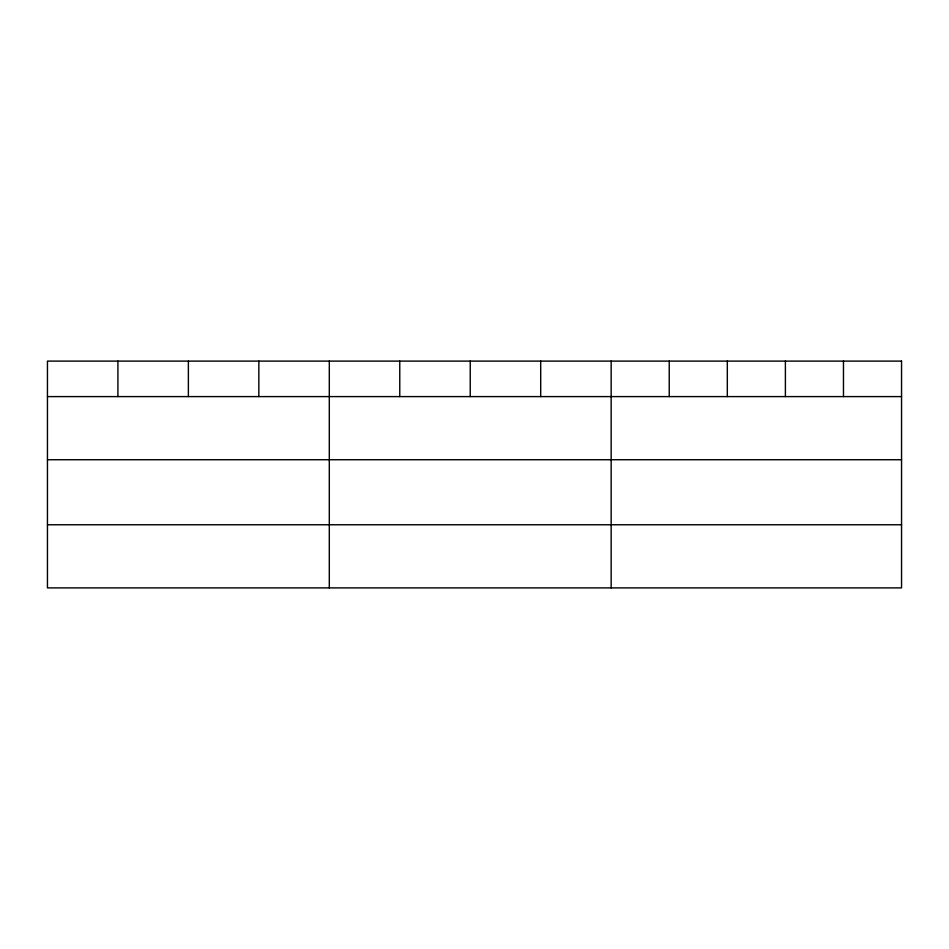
<?xml version="1.0" encoding="UTF-8"?>
<svg xmlns="http://www.w3.org/2000/svg" width="949" height="949" viewBox="0 0 949 949"><rect width="100%" height="100%" fill="white"/><g stroke="black" fill="none" stroke-linecap="round" stroke-linejoin="round"><path stroke-width="1.42" d="M47.45 396.599L901.55 396.599M47.45 459.731L901.55 459.731M47.45 524.761L901.55 524.761M843.471 361.106L843.471 396.599M785.392 361.106L785.392 396.599M727.314 361.106L727.314 396.599M669.235 361.106L669.235 396.599M611.156 361.106L611.156 587.894M540.693 361.106L540.693 396.599M470.229 361.106L470.229 396.599M399.766 361.106L399.766 396.599M329.303 361.106L329.303 587.894M258.84 361.106L258.84 396.599M188.377 361.106L188.377 396.599M117.913 361.106L117.913 396.599M901.55 361.106L47.45 361.106L47.45 587.894L901.55 587.894L901.55 361.106"/></g></svg>
